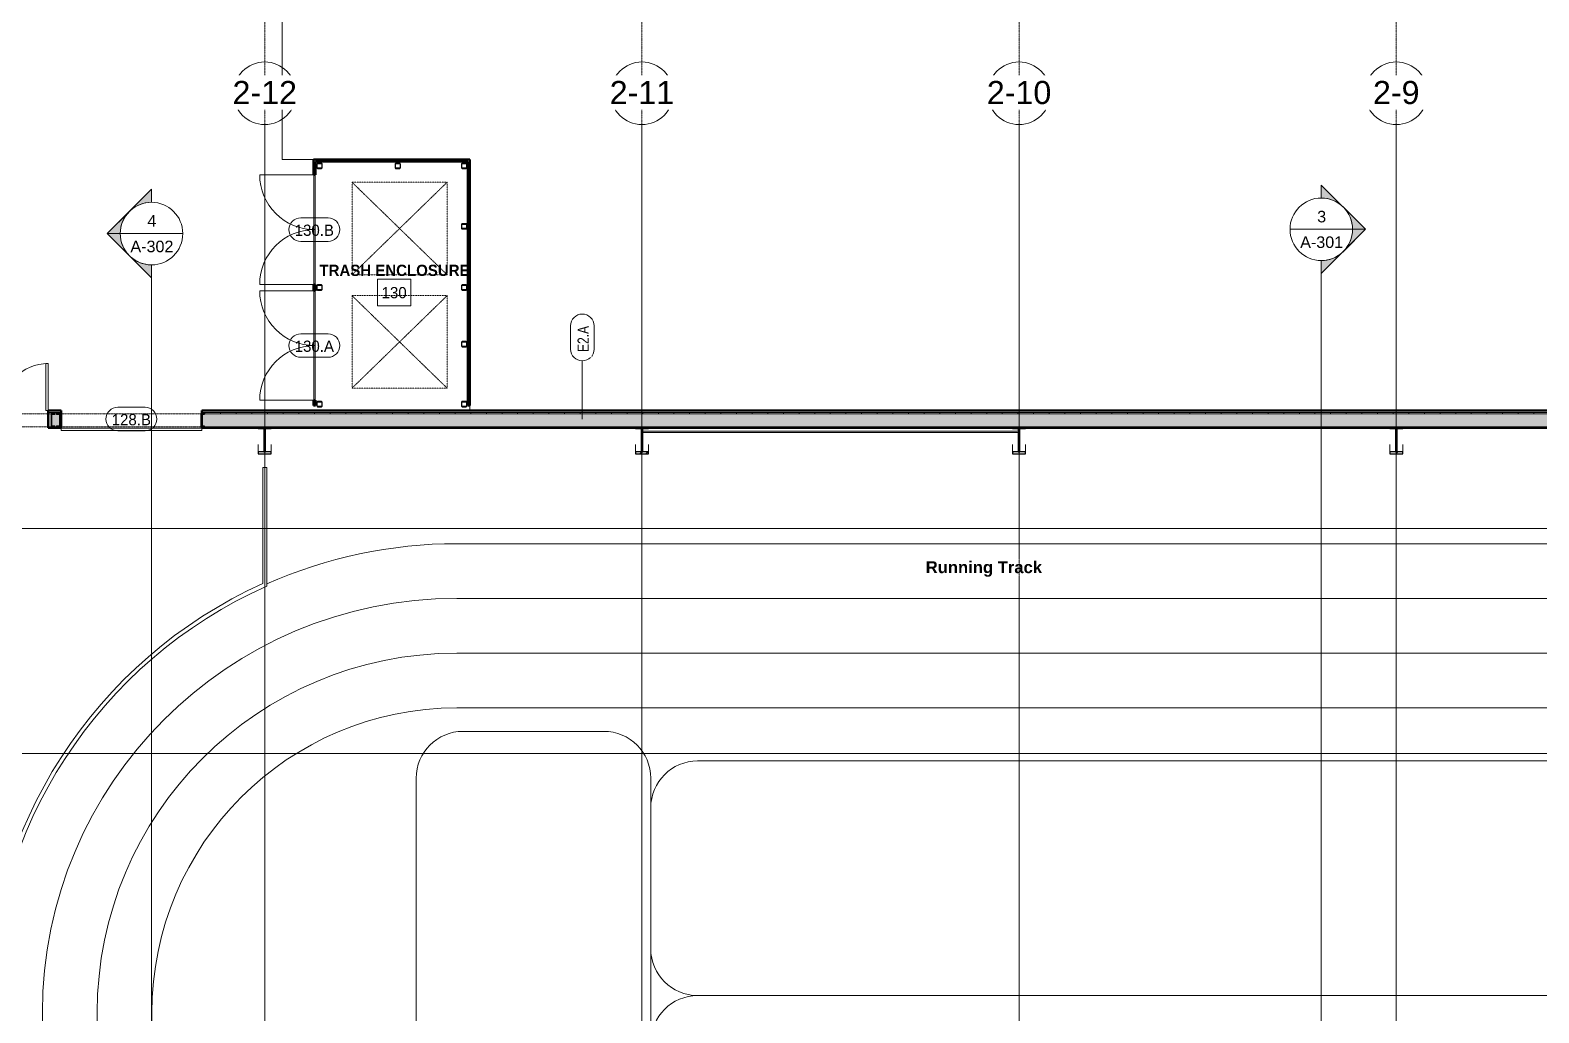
# Model space of a CAD drawing. Header units: inches. Extents: x 15537 to 31673, y -30778 to -16067.
# Drawn here: x 22906 to 24064, y -21584 to -20830 of the extents above; entities that cross this region are included whole.
import ezdxf

# ---------------------------------------------------------------- set-up
doc = ezdxf.new("R2010")
doc.units = ezdxf.units.IN
doc.header["$MEASUREMENT"] = 0
doc.linetypes.add('Grid Line 1_2_', pattern=[0.875, 0.5, -0.125, 0.125, -0.125])
doc.linetypes.add('Hidden 1_8_', pattern=[0.1875, 0.125, -0.0625])
for name, color, linetype, lineweight in [('A-AREA-IDEN', 2, 'Continuous', 9), ('A-DETL-HDLN', 90, 'Hidden 1_8_', 9), ('A-DOOR', 31, 'Continuous', 13), ('A-DOOR-IDEN', 31, 'Continuous', 9), ('A-FLOR', 192, 'Continuous', 13), ('A-FLOR-HRAL', 11, 'Continuous', 9), ('A-FLOR-OTLN', 90, 'Continuous', 9), ('A-WALL', 113, 'Continuous', 13), ('A-WALL-IDEN', 211, 'Continuous', 9), ('A-WALL-PATT', 111, 'Continuous', 50), ('EOP-PR', 4, 'Continuous', 9), ('G-ANNO-SYMB', 111, 'Continuous', 9), ('G-ANNO-TEXT', 231, 'Continuous', 9), ('S-BEAM', 12, 'Continuous', 9), ('S-COLS', 52, 'Continuous', 9), ('S-GRID', 1, 'Continuous', 9), ('S-GRID-IDEN', 1, 'Continuous', 9)]:
    doc.layers.add(name, color=color, linetype=linetype, lineweight=lineweight)
doc.styles.add('Arial', font='arial.ttf', dxfattribs={"height": 17.703593})
doc.styles.add('Arial_1', font='arial.ttf', dxfattribs={"height": 8.851796})
doc.styles.add('Arial_B', font='arialbd.ttf', dxfattribs={"height": 9.132806})
doc.styles.add('Century Gothic', font='GOTHIC.TTF', dxfattribs={"height": 8.622671})
doc.styles.add('Century Gothic_1', font='GOTHIC.TTF', dxfattribs={"width": 0.8, "height": 8.622671})
doc.styles.add('Century Gothic_B', font='GOTHICB.TTF', dxfattribs={"height": 8.616719})
pattern_1 = [(225, (23954.39, -22360.053), (9.503515, -9.503515), []), (225, (23954.39, -22374.453), (9.503515, -9.503515), [])]
pattern_2 = [(225, (23664.89, -22360.053), (9.503515, -9.503515), []), (225, (23664.89, -22374.453), (9.503515, -9.503515), [])]
pattern_3 = [(225, (23375.39, -22360.053), (9.503515, -9.503515), []), (225, (23375.39, -22374.453), (9.503515, -9.503515), [])]
pattern_4 = [(225, (23085.89, -22360.053), (9.503515, -9.503515), []), (225, (23085.89, -22374.453), (9.503515, -9.503515), [])]
pattern_5 = [(45, (0, 0), (-9.503515, 9.503515), []), (45, (0, 14.4), (-9.503515, 9.503515), [])]

# ---------------------------------------------------------------- blocks, each defined once
blk = doc.blocks.new('Double-Flush - 72_ x 96_-983185-First Floor Plan - Enlarged')
at = {"layer": 'A-DOOR', "lineweight": 20}
for p, q in [((-36, -6.6), (-36, -42.6)), ((-36, -6.6), (-34, -6.6)), ((-34, -6.6), (-34, -42.6)), ((34, -6.6), (34, -42.6)), ((36, -6.6), (34, -6.6)), ((36, -6.6), (36, -42.6)), ((-36, -42.6), (-34, -42.6))]:
    blk.add_line(p, q, dxfattribs=at)
at = {"layer": 'A-DOOR', "lineweight": 9}
for centre, start, end in [((-36, -6.6), 270, 360), ((36, -6.6), 180, 270)]:
    blk.add_arc(centre, 36, start, end, dxfattribs=at)
blk = doc.blocks.new('overhead door - one-983186-First Floor Plan - Enlarged')
at = {"layer": 'A-DOOR'}
for p, q in [((54, -7), (-54, -7)), ((-54, -7), (-54, -8.75)), ((-54, -8.75), (54, -8.75)), ((54, -8.75), (54, -7))]:
    blk.add_line(p, q, dxfattribs=at)
blk = doc.blocks.new('Top Rail Type - Top Rail_Internal_-939601-First Floor Plan - Enlarged')
at = {"layer": 'A-FLOR-HRAL'}
for p, q in [((23084.4, -21165.6), (23087.4, -21165.6)), ((23084.4, -21254.6), (23084.4, -21165.6)), ((23087.4, -21256.6), (23087.4, -21165.6))]:
    blk.add_line(p, q, dxfattribs=at)
for radius, start in [(361.5, 114.3202), (358.5, 114.0064)]:
    blk.add_arc((23233.3, -21584.1), radius, start, 180, dxfattribs=at)
blk = doc.blocks.new('dumpster door - one-1001559-First Floor Plan - Enlarged')
at = {"layer": 'A-DOOR'}
for p, q in [((-42, 0.5), (42, 0.5)), ((42, -0.5), (-42, -0.5))]:
    blk.add_line(p, q, dxfattribs=at)
at = {"layer": 'A-DOOR', "lineweight": 9}
for p, q in [((-42, 0), (-42, -42)), ((42, 0), (42, -42))]:
    blk.add_line(p, q, dxfattribs=at)
for centre, start, end in [((-42, 0), 270, 0), ((42, 0), 180, 270)]:
    blk.add_arc(centre, 42, start, end, dxfattribs=at)
blk = doc.blocks.new('HSS-Hollow Structural Section-Column - HSS4X4X1_4-1001889-First Floor Plan - Enlarged')
at = {"layer": 'S-COLS'}
h = blk.add_hatch(dxfattribs=at)
h.set_pattern_fill('FP_19', color=256, style=0, pattern_type=2)
h.set_pattern_definition([(225, (23127.985, -21116.928), (9.503515, -9.503515), []), (225, (23127.985, -21131.328), (9.503515, -9.503515), [])])
h.paths.add_polyline_path([(1.5, 2), (-1.5, 2), (-1.9, 1.9), (-2, 1.5), (-2, -1.5), (-1.9, -1.9), (-1.5, -2), (1.5, -2), (1.9, -1.9), (2, -1.5), (2, 1.5), (1.9, 1.9)], flags=0)
h.paths.add_polyline_path([(1.5, 1.8), (1.7, 1.7), (1.8, 1.5), (1.7, -1.7), (1.5, -1.8), (-1.7, -1.7), (-1.8, -1.5), (-1.7, 1.7), (-1.5, 1.8)], flags=0)
at = {"layer": 'S-COLS', "lineweight": 30}
for p, q in [((-2, 1.5), (-2, -1.5)), ((-1.8, -1.5), (-1.8, 1.5)), ((1.5, 2), (-1.5, 2)), ((-1.5, 1.8), (1.5, 1.8)), ((1.8, 1.5), (1.8, -1.5)), ((2, -1.5), (2, 1.5)), ((1.5, -1.8), (-1.5, -1.8)), ((-1.5, -2), (1.5, -2))]:
    blk.add_line(p, q, dxfattribs=at)
for centre, radius, start, end in [((-1.5, 1.5), 0.466, 90, 180), ((-1.5, 1.5), 0.233, 90, 180), ((1.5, 1.5), 0.466, 360, 90), ((1.5, 1.5), 0.233, 0, 90), ((-1.5, -1.5), 0.466, 180, 270), ((-1.5, -1.5), 0.233, 180, 270), ((1.5, -1.5), 0.233, 270, 360), ((1.5, -1.5), 0.466, 270, 360)]:
    blk.add_arc(centre, radius, start, end, dxfattribs=at)
blk = doc.blocks.new('HSS-Hollow Structural Section-Column - HSS4X4X1_4-V15-First Floor Plan - Enlarged')
at = {"layer": 'S-COLS', "lineweight": 30}
for p, q in [((-2, 1.534), (-2, -1.534)), ((-1.767, -1.534), (-1.767, 1.534)), ((1.534, 2), (-1.534, 2)), ((-1.534, 1.767), (1.534, 1.767)), ((1.767, 1.534), (1.767, -1.534)), ((2, -1.534), (2, 1.534)), ((1.534, -1.767), (-1.534, -1.767)), ((-1.534, -2), (1.534, -2))]:
    blk.add_line(p, q, dxfattribs=at)
for centre, radius, start, end in [((-1.534, 1.534), 0.466, 90, 180), ((-1.534, 1.534), 0.233, 90, 180), ((1.534, 1.534), 0.466, 360, 90), ((1.534, 1.534), 0.233, 0, 90), ((-1.534, -1.534), 0.466, 180, 270), ((-1.534, -1.534), 0.233, 180, 270), ((1.534, -1.534), 0.233, 270, 360), ((1.534, -1.534), 0.466, 270, 360)]:
    blk.add_arc(centre, radius, start, end, dxfattribs=at)
blk = doc.blocks.new('HSS-Hollow Structural Section-Column - HSS4X4X1_4-V16-First Floor Plan - Enlarged')
at = {"layer": 'S-COLS'}
h = blk.add_hatch(dxfattribs=at)
h.set_pattern_fill('FP_20', color=256, style=0, pattern_type=2)
h.set_pattern_definition([(225, (23127.985, -21027.553), (9.503515, -9.503515), []), (225, (23127.985, -21041.953), (9.503515, -9.503515), [])])
h.paths.add_polyline_path([(-1.5, 2), (-1.9, 1.9), (-2, 1.5), (-2, -1.5), (-1.9, -1.9), (-1.5, -2), (1.5, -2), (1.9, -1.9), (2, -1.5), (2, 1.5), (1.9, 1.9), (1.5, 2)], flags=0)
h.paths.add_polyline_path([(-1.5, 1.8), (1.7, 1.7), (1.8, 1.5), (1.7, -1.7), (1.5, -1.8), (-1.7, -1.7), (-1.8, -1.5), (-1.7, 1.7)], flags=0)
at = {"layer": 'S-COLS', "lineweight": 30}
for p, q in [((-2, 1.5), (-2, -1.5)), ((-1.8, -1.5), (-1.8, 1.5)), ((1.5, 2), (-1.5, 2)), ((-1.5, 1.8), (1.5, 1.8)), ((1.8, 1.5), (1.8, -1.5)), ((2, -1.5), (2, 1.5)), ((1.5, -1.8), (-1.5, -1.8)), ((-1.5, -2), (1.5, -2))]:
    blk.add_line(p, q, dxfattribs=at)
for centre, radius, start, end in [((-1.5, 1.5), 0.466, 90, 180), ((-1.5, 1.5), 0.233, 90, 180), ((1.5, 1.5), 0.466, 360, 90), ((1.5, 1.5), 0.233, 0, 90), ((-1.5, -1.5), 0.466, 180, 270), ((-1.5, -1.5), 0.233, 180, 270), ((1.5, -1.5), 0.233, 270, 360), ((1.5, -1.5), 0.466, 270, 360)]:
    blk.add_arc(centre, radius, start, end, dxfattribs=at)
blk = doc.blocks.new('HSS-Hollow Structural Section-Column - HSS4X4X1_4-V17-First Floor Plan - Enlarged')
at = {"layer": 'S-COLS'}
h = blk.add_hatch(dxfattribs=at)
h.set_pattern_fill('FP_21', color=256, style=0, pattern_type=2)
h.set_pattern_definition([(225, (23238.985, -21027.553), (9.503515, -9.503515), []), (225, (23238.985, -21041.953), (9.503515, -9.503515), [])])
h.paths.add_polyline_path([(-1.5, 2), (-1.9, 1.9), (-2, 1.5), (-2, -1.5), (-1.9, -1.9), (-1.5, -2), (1.5, -2), (1.9, -1.9), (2, -1.5), (2, 1.5), (1.9, 1.9), (1.5, 2)], flags=0)
h.paths.add_polyline_path([(1.5, 1.8), (1.7, 1.7), (1.8, 1.5), (1.7, -1.7), (1.5, -1.8), (-1.7, -1.7), (-1.8, -1.5), (-1.7, 1.7), (-1.5, 1.8)], flags=0)
at = {"layer": 'S-COLS', "lineweight": 30}
for p, q in [((-2, 1.5), (-2, -1.5)), ((-1.8, -1.5), (-1.8, 1.5)), ((1.5, 2), (-1.5, 2)), ((-1.5, 1.8), (1.5, 1.8)), ((1.8, 1.5), (1.8, -1.5)), ((2, -1.5), (2, 1.5)), ((1.5, -1.8), (-1.5, -1.8)), ((-1.5, -2), (1.5, -2))]:
    blk.add_line(p, q, dxfattribs=at)
for centre, radius, start, end in [((-1.5, 1.5), 0.466, 90, 180), ((-1.5, 1.5), 0.233, 90, 180), ((1.5, 1.5), 0.466, 360, 90), ((1.5, 1.5), 0.233, 0, 90), ((-1.5, -1.5), 0.466, 180, 270), ((-1.5, -1.5), 0.233, 180, 270), ((1.5, -1.5), 0.233, 270, 360), ((1.5, -1.5), 0.466, 270, 360)]:
    blk.add_arc(centre, radius, start, end, dxfattribs=at)
blk = doc.blocks.new('HSS-Hollow Structural Section-Column - HSS4X4X1_4-V18-First Floor Plan - Enlarged')
at = {"layer": 'S-COLS'}
h = blk.add_hatch(dxfattribs=at)
h.set_pattern_fill('FP_22', color=256, style=0, pattern_type=2)
h.set_pattern_definition([(225, (23127.985, -20934.178), (9.503515, -9.503515), []), (225, (23127.985, -20948.578), (9.503515, -9.503515), [])])
h.paths.add_polyline_path([(1.5, 2), (-1.5, 2), (-1.9, 1.9), (-2, 1.5), (-2, -1.5), (-1.9, -1.9), (-1.5, -2), (1.5, -2), (1.9, -1.9), (2, -1.5), (2, 1.5), (1.9, 1.9)], flags=0)
h.paths.add_polyline_path([(-1.5, 1.8), (1.7, 1.7), (1.8, 1.5), (1.7, -1.7), (1.5, -1.8), (-1.7, -1.7), (-1.8, -1.5), (-1.7, 1.7)], flags=0)
at = {"layer": 'S-COLS', "lineweight": 30}
for p, q in [((-2, 1.5), (-2, -1.5)), ((-1.8, -1.5), (-1.8, 1.5)), ((1.5, 2), (-1.5, 2)), ((-1.5, 1.8), (1.5, 1.8)), ((1.8, 1.5), (1.8, -1.5)), ((2, -1.5), (2, 1.5)), ((1.5, -1.8), (-1.5, -1.8)), ((-1.5, -2), (1.5, -2))]:
    blk.add_line(p, q, dxfattribs=at)
for centre, radius, start, end in [((-1.5, 1.5), 0.466, 90, 180), ((-1.5, 1.5), 0.233, 90, 180), ((1.5, 1.5), 0.466, 360, 90), ((1.5, 1.5), 0.233, 0, 90), ((-1.5, -1.5), 0.466, 180, 270), ((-1.5, -1.5), 0.233, 180, 270), ((1.5, -1.5), 0.233, 270, 360), ((1.5, -1.5), 0.466, 270, 360)]:
    blk.add_arc(centre, radius, start, end, dxfattribs=at)
blk = doc.blocks.new('HSS-Hollow Structural Section-Column - HSS4X4X1_4-V19-First Floor Plan - Enlarged')
at = {"layer": 'S-COLS'}
h = blk.add_hatch(dxfattribs=at)
h.set_pattern_fill('FP_23', color=256, style=0, pattern_type=2)
h.set_pattern_definition([(225, (23238.985, -20934.178), (9.503515, -9.503515), []), (225, (23238.985, -20948.578), (9.503515, -9.503515), [])])
h.paths.add_polyline_path([(1.5, 2), (-1.5, 2), (-1.9, 1.9), (-2, 1.5), (-2, -1.5), (-1.9, -1.9), (-1.5, -2), (1.5, -2), (1.9, -1.9), (2, -1.5), (2, 1.5), (1.9, 1.9)], flags=0)
h.paths.add_polyline_path([(-1.5, 1.8), (1.7, 1.7), (1.8, 1.5), (1.7, -1.7), (1.5, -1.8), (-1.7, -1.7), (-1.8, -1.5), (-1.7, 1.7)], flags=0)
at = {"layer": 'S-COLS', "lineweight": 30}
for p, q in [((-2, 1.5), (-2, -1.5)), ((-1.8, -1.5), (-1.8, 1.5)), ((1.5, 2), (-1.5, 2)), ((-1.5, 1.8), (1.5, 1.8)), ((1.8, 1.5), (1.8, -1.5)), ((2, -1.5), (2, 1.5)), ((1.5, -1.8), (-1.5, -1.8)), ((-1.5, -2), (1.5, -2))]:
    blk.add_line(p, q, dxfattribs=at)
for centre, radius, start, end in [((-1.5, 1.5), 0.466, 90, 180), ((-1.5, 1.5), 0.233, 90, 180), ((1.5, 1.5), 0.466, 360, 90), ((1.5, 1.5), 0.233, 0, 90), ((-1.5, -1.5), 0.466, 180, 270), ((-1.5, -1.5), 0.233, 180, 270), ((1.5, -1.5), 0.233, 270, 360), ((1.5, -1.5), 0.466, 270, 360)]:
    blk.add_arc(centre, radius, start, end, dxfattribs=at)
blk = doc.blocks.new('HSS-Hollow Structural Section-Column - HSS4X4X1_4-V20-First Floor Plan - Enlarged')
at = {"layer": 'S-COLS'}
h = blk.add_hatch(dxfattribs=at)
h.set_pattern_fill('FP_24', color=256, style=0, pattern_type=2)
h.set_pattern_definition([(225, (23238.985, -21070.928), (9.503515, -9.503515), []), (225, (23238.985, -21085.328), (9.503515, -9.503515), [])])
h.paths.add_polyline_path([(-1.5, 2), (-1.9, 1.9), (-2, 1.5), (-2, -1.5), (-1.9, -1.9), (-1.5, -2), (1.5, -2), (1.9, -1.9), (2, -1.5), (2, 1.5), (1.9, 1.9), (1.5, 2)], flags=0)
h.paths.add_polyline_path([(-1.5, 1.8), (1.7, 1.7), (1.8, 1.5), (1.7, -1.7), (1.5, -1.8), (-1.7, -1.7), (-1.8, -1.5), (-1.7, 1.7)], flags=0)
at = {"layer": 'S-COLS', "lineweight": 30}
for p, q in [((-2, 1.5), (-2, -1.5)), ((-1.8, -1.5), (-1.8, 1.5)), ((1.5, 2), (-1.5, 2)), ((-1.5, 1.8), (1.5, 1.8)), ((1.8, 1.5), (1.8, -1.5)), ((2, -1.5), (2, 1.5)), ((1.5, -1.8), (-1.5, -1.8)), ((-1.5, -2), (1.5, -2))]:
    blk.add_line(p, q, dxfattribs=at)
for centre, radius, start, end in [((-1.5, 1.5), 0.466, 90, 180), ((-1.5, 1.5), 0.233, 90, 180), ((1.5, 1.5), 0.466, 360, 90), ((1.5, 1.5), 0.233, 0, 90), ((-1.5, -1.5), 0.466, 180, 270), ((-1.5, -1.5), 0.233, 180, 270), ((1.5, -1.5), 0.233, 270, 360), ((1.5, -1.5), 0.466, 270, 360)]:
    blk.add_arc(centre, radius, start, end, dxfattribs=at)
blk = doc.blocks.new('HSS-Hollow Structural Section-Column - HSS4X4X1_4-V21-First Floor Plan - Enlarged')
at = {"layer": 'S-COLS', "lineweight": 30}
for p, q in [((-2, 1.534), (-2, -1.534)), ((-1.767, -1.534), (-1.767, 1.534)), ((1.534, 2), (-1.534, 2)), ((-1.534, 1.767), (1.534, 1.767)), ((1.767, 1.534), (1.767, -1.534)), ((2, -1.534), (2, 1.534)), ((1.534, -1.767), (-1.534, -1.767)), ((-1.534, -2), (1.534, -2))]:
    blk.add_line(p, q, dxfattribs=at)
for centre, radius, start, end in [((-1.534, 1.534), 0.466, 90, 180), ((-1.534, 1.534), 0.233, 90, 180), ((1.534, 1.534), 0.466, 360, 90), ((1.534, 1.534), 0.233, 0, 90), ((-1.534, -1.534), 0.466, 180, 270), ((-1.534, -1.534), 0.233, 180, 270), ((1.534, -1.534), 0.233, 270, 360), ((1.534, -1.534), 0.466, 270, 360)]:
    blk.add_arc(centre, radius, start, end, dxfattribs=at)
blk = doc.blocks.new('HSS-Hollow Structural Section-Column - HSS4X4X1_4-V22-First Floor Plan - Enlarged')
at = {"layer": 'S-COLS'}
h = blk.add_hatch(dxfattribs=at)
h.set_pattern_fill('FP_25', color=256, style=0, pattern_type=2)
h.set_pattern_definition([(225, (23187.985, -20934.178), (9.503515, -9.503515), []), (225, (23187.985, -20948.578), (9.503515, -9.503515), [])])
h.paths.add_polyline_path([(-1.5, 2), (-1.9, 1.9), (-2, 1.5), (-2, -1.5), (-1.9, -1.9), (-1.5, -2), (1.5, -2), (1.9, -1.9), (2, -1.5), (2, 1.5), (1.9, 1.9), (1.5, 2)], flags=0)
h.paths.add_polyline_path([(-1.5, 1.8), (1.7, 1.7), (1.8, 1.5), (1.7, -1.7), (1.5, -1.8), (-1.7, -1.7), (-1.8, -1.5), (-1.7, 1.7)], flags=0)
at = {"layer": 'S-COLS', "lineweight": 30}
for p, q in [((-2, 1.5), (-2, -1.5)), ((-1.8, -1.5), (-1.8, 1.5)), ((1.5, 2), (-1.5, 2)), ((-1.5, 1.8), (1.5, 1.8)), ((1.8, 1.5), (1.8, -1.5)), ((2, -1.5), (2, 1.5)), ((1.5, -1.8), (-1.5, -1.8)), ((-1.5, -2), (1.5, -2))]:
    blk.add_line(p, q, dxfattribs=at)
for centre, radius, start, end in [((-1.5, 1.5), 0.466, 90, 180), ((-1.5, 1.5), 0.233, 90, 180), ((1.5, 1.5), 0.466, 360, 90), ((1.5, 1.5), 0.233, 0, 90), ((-1.5, -1.5), 0.466, 180, 270), ((-1.5, -1.5), 0.233, 180, 270), ((1.5, -1.5), 0.233, 270, 360), ((1.5, -1.5), 0.466, 270, 360)]:
    blk.add_arc(centre, radius, start, end, dxfattribs=at)
blk = doc.blocks.new('columns and girder2 - one-V28-First Floor Plan - Enlarged')
at = {"layer": 'S-BEAM'}
h = blk.add_hatch(dxfattribs=at)
h.set_pattern_fill('FP_32', color=256, style=0, pattern_type=2)
h.set_pattern_definition(pattern_1)
h.paths.add_polyline_path([(-5, -0.5), (-5, -2), (5, -2), (5, -0.5)], flags=0)
h.paths.add_polyline_path([(5, -17), (-5, -17), (-5, -18.5), (5, -18.5)], flags=0)
h.paths.add_polyline_path([(5, -1204.9), (-5, -1204.9), (-5, -1206.4), (5, -1206.4)], flags=0)
h.paths.add_polyline_path([(5, -1224.3), (-5, -1224.3), (-5, -1225), (5, -1225)], flags=0)
h = blk.add_hatch(dxfattribs=at)
h.set_pattern_fill('FP_32', color=256, style=0, pattern_type=2)
h.set_pattern_definition(pattern_1)
h.paths.add_polyline_path([(0.6, -2), (-0.6, -2), (-0.6, -17), (0.6, -17)], flags=0)
h.paths.add_polyline_path([(0.6, -1206.4), (-0.6, -1206.4), (-0.6, -1224.3), (0.6, -1224.3)], flags=0)
at = {"layer": 'S-BEAM', "lineweight": 30}
for p, q in [((5, -0.5), (-5, -0.5)), ((-5, -0.5), (-5, -2)), ((-5, -2), (5, -2)), ((0.6, -2), (-0.6, -2)), ((-0.6, -2), (-0.6, -17)), ((0.6, -17), (0.6, -2)), ((5, -2), (5, -0.5)), ((5, -17), (-5, -17)), ((-5, -17), (-5, -18.5)), ((-5, -18.5), (5, -18.5)), ((-0.6, -17), (0.6, -17)), ((5, -18.5), (5, -17)), ((5, -1204.9), (-5, -1204.9)), ((-5, -1204.9), (-5, -1206.4)), ((-5, -1206.4), (5, -1206.4)), ((0.6, -1206.4), (-0.6, -1206.4)), ((-0.6, -1206.4), (-0.6, -1224.3)), ((0.6, -1224.3), (0.6, -1206.4)), ((5, -1206.4), (5, -1204.9)), ((5, -1224.3), (-5, -1224.3)), ((-5, -1224.3), (-5, -1225)), ((-0.6, -1224.3), (0.6, -1224.3)), ((5, -1225), (5, -1224.3))]:
    blk.add_line(p, q, dxfattribs=at)
at = {"layer": 'S-BEAM'}
for p, q in [((-5, -17), (-5, -10.4)), ((5, -10.4), (5, -17)), ((-5, -1212.1), (-5, -1206.4)), ((5, -1206.4), (5, -1212.1))]:
    blk.add_line(p, q, dxfattribs=at)
blk = doc.blocks.new('columns and girder2 - one-V29-First Floor Plan - Enlarged')
at = {"layer": 'S-BEAM'}
h = blk.add_hatch(dxfattribs=at)
h.set_pattern_fill('FP_33', color=256, style=0, pattern_type=2)
h.set_pattern_definition(pattern_2)
h.paths.add_polyline_path([(5, -0.5), (-5, -0.5), (-5, -2), (5, -2)], flags=0)
h.paths.add_polyline_path([(5, -17), (-5, -17), (-5, -18.5), (5, -18.5)], flags=0)
h.paths.add_polyline_path([(5, -1204.9), (-5, -1204.9), (-5, -1206.4), (5, -1206.4)], flags=0)
h.paths.add_polyline_path([(5, -1224.3), (-5, -1224.3), (-5, -1225), (5, -1225)], flags=0)
h = blk.add_hatch(dxfattribs=at)
h.set_pattern_fill('FP_33', color=256, style=0, pattern_type=2)
h.set_pattern_definition(pattern_2)
h.paths.add_polyline_path([(0.3, -5.5), (0.4, -5.2), (0.3, -5.4)], flags=0)
h.paths.add_polyline_path([(0, -5.7), (0.2, -5.6), (0.1, -5.7), (0, -5.7)], flags=0)
h.paths.add_polyline_path([(-0.2, -2), (-0.6, -2), (-0.6, -17), (0.6, -17), (0.6, -5.7), (-0.2, -5.7), (-0.3, -5.4), (-0.3, -5.2), (-0.2, -4.8), (0, -4.7), (0.2, -4.7), (0.6, -4.7), (0.6, -2), (0, -2)], flags=0)
h.paths.add_polyline_path([(0.6, -1206.4), (-0.6, -1206.4), (-0.6, -1224.3), (0.6, -1224.3), (0.6, -1222.3), (0, -1222.2), (-0.3, -1222), (-0.4, -1221.7), (-0.2, -1221.4), (0, -1221.3), (0.6, -1221.3)], flags=0)
at = {"layer": 'S-BEAM', "lineweight": 30}
for p, q in [((5, -0.5), (-5, -0.5)), ((-5, -0.5), (-5, -2)), ((-5, -2), (5, -2)), ((0.6, -2), (-0.6, -2)), ((-0.6, -2), (-0.6, -17)), ((0.6, -4.7), (0.6, -2)), ((0.6, -17), (0.6, -5.7)), ((5, -2), (5, -0.5)), ((5, -17), (-5, -17)), ((-5, -17), (-5, -18.5)), ((-5, -18.5), (5, -18.5)), ((-0.6, -17), (0.6, -17)), ((5, -18.5), (5, -17)), ((5, -1204.9), (-5, -1204.9)), ((-5, -1204.9), (-5, -1206.4)), ((-5, -1206.4), (5, -1206.4)), ((0.6, -1206.4), (-0.6, -1206.4)), ((-0.6, -1206.4), (-0.6, -1224.3)), ((0.6, -1221.3), (0.6, -1206.4)), ((5, -1206.4), (5, -1204.9)), ((5, -1224.3), (-5, -1224.3)), ((-5, -1224.3), (-5, -1225)), ((-0.6, -1224.3), (0.6, -1224.3)), ((0.6, -1224.3), (0.6, -1222.3)), ((5, -1225), (5, -1224.3))]:
    blk.add_line(p, q, dxfattribs=at)
at = {"layer": 'S-BEAM'}
for p, q in [((-5, -17), (-5, -10.4)), ((5, -10.4), (5, -17)), ((-5, -1212.1), (-5, -1206.4)), ((5, -1206.4), (5, -1212.1))]:
    blk.add_line(p, q, dxfattribs=at)
blk = doc.blocks.new('columns and girder2 - one-V30-First Floor Plan - Enlarged')
at = {"layer": 'S-BEAM'}
h = blk.add_hatch(dxfattribs=at)
h.set_pattern_fill('FP_34', color=256, style=0, pattern_type=2)
h.set_pattern_definition(pattern_3)
h.paths.add_polyline_path([(-5, -0.5), (-5, -2), (5, -2), (5, -0.5)], flags=0)
h.paths.add_polyline_path([(5, -17), (-5, -17), (-5, -18.5), (5, -18.5)], flags=0)
h.paths.add_polyline_path([(5, -1204.9), (-5, -1204.9), (-5, -1206.4), (5, -1206.4)], flags=0)
h.paths.add_polyline_path([(5, -1224.3), (-5, -1224.3), (-5, -1225), (5, -1225)], flags=0)
h = blk.add_hatch(dxfattribs=at)
h.set_pattern_fill('FP_34', color=256, style=0, pattern_type=2)
h.set_pattern_definition(pattern_3)
h.paths.add_polyline_path([(-0.3, -2), (-0.6, -2), (-0.6, -4.7), (0.1, -4.8), (0.3, -4.9), (0.4, -5.3), (0.3, -5.6), (-0.1, -5.7), (-0.6, -5.7), (-0.6, -17), (0.6, -17), (0.6, -2), (-0.3, -2)], flags=0)
h.paths.add_polyline_path([(-0.6, -1206.4), (-0.6, -1221.3), (-0.3, -1221.3), (0, -1221.5), (0.1, -1221.8), (-0.1, -1222.1), (-0.3, -1222.3), (-0.6, -1222.3), (-0.6, -1224.3), (0.6, -1224.3), (0.6, -1206.4), (-0.6, -1206.4)], flags=0)
at = {"layer": 'S-BEAM', "lineweight": 30}
for p, q in [((5, -0.5), (-5, -0.5)), ((-5, -0.5), (-5, -2)), ((-5, -2), (5, -2)), ((0.6, -2), (-0.6, -2)), ((-0.6, -2), (-0.6, -4.7)), ((-0.6, -5.7), (-0.6, -17)), ((0.6, -17), (0.6, -2)), ((5, -2), (5, -0.5)), ((5, -17), (-5, -17)), ((-5, -17), (-5, -18.5)), ((-5, -18.5), (5, -18.5)), ((-0.6, -17), (0.6, -17)), ((5, -18.5), (5, -17)), ((5, -1204.9), (-5, -1204.9)), ((-5, -1204.9), (-5, -1206.4)), ((-5, -1206.4), (5, -1206.4)), ((0.6, -1206.4), (-0.6, -1206.4)), ((-0.6, -1206.4), (-0.6, -1221.3)), ((0.6, -1224.3), (0.6, -1206.4)), ((5, -1206.4), (5, -1204.9)), ((5, -1224.3), (-5, -1224.3)), ((-5, -1224.3), (-5, -1225)), ((-0.6, -1222.3), (-0.6, -1224.3)), ((-0.6, -1224.3), (0.6, -1224.3)), ((5, -1225), (5, -1224.3))]:
    blk.add_line(p, q, dxfattribs=at)
at = {"layer": 'S-BEAM'}
for p, q in [((-5, -17), (-5, -10.4)), ((5, -10.4), (5, -17)), ((-5, -1212.1), (-5, -1206.4)), ((5, -1206.4), (5, -1212.1))]:
    blk.add_line(p, q, dxfattribs=at)
blk = doc.blocks.new('columns and girder2 - one-V31-First Floor Plan - Enlarged')
at = {"layer": 'S-BEAM'}
h = blk.add_hatch(dxfattribs=at)
h.set_pattern_fill('FP_35', color=256, style=0, pattern_type=2)
h.set_pattern_definition(pattern_4)
h.paths.add_polyline_path([(-5, -0.5), (-5, -2), (5, -2), (5, -0.5)], flags=0)
h.paths.add_polyline_path([(5, -17), (-5, -17), (-5, -18.5), (5, -18.5)], flags=0)
h.paths.add_polyline_path([(5, -1204.9), (-5, -1204.9), (-5, -1206.4), (5, -1206.4)], flags=0)
h.paths.add_polyline_path([(5, -1224.3), (-5, -1224.3), (-5, -1225), (5, -1225)], flags=0)
h = blk.add_hatch(dxfattribs=at)
h.set_pattern_fill('FP_35', color=256, style=0, pattern_type=2)
h.set_pattern_definition(pattern_4)
h.paths.add_polyline_path([(0.6, -2), (-0.6, -2), (-0.6, -17), (0.6, -17)], flags=0)
h.paths.add_polyline_path([(-0.6, -1206.4), (-0.6, -1224.3), (0.6, -1224.3), (0.6, -1206.4)], flags=0)
at = {"layer": 'S-BEAM', "lineweight": 30}
for p, q in [((5, -0.5), (-5, -0.5)), ((-5, -0.5), (-5, -2)), ((-5, -2), (5, -2)), ((0.6, -2), (-0.6, -2)), ((-0.6, -2), (-0.6, -17)), ((0.6, -17), (0.6, -2)), ((5, -2), (5, -0.5)), ((5, -17), (-5, -17)), ((-5, -17), (-5, -18.5)), ((-5, -18.5), (5, -18.5)), ((-0.6, -17), (0.6, -17)), ((5, -18.5), (5, -17)), ((5, -1204.9), (-5, -1204.9)), ((-5, -1204.9), (-5, -1206.4)), ((-5, -1206.4), (5, -1206.4)), ((0.6, -1206.4), (-0.6, -1206.4)), ((-0.6, -1206.4), (-0.6, -1224.3)), ((0.6, -1224.3), (0.6, -1206.4)), ((5, -1206.4), (5, -1204.9)), ((5, -1224.3), (-5, -1224.3)), ((-5, -1224.3), (-5, -1225)), ((-0.6, -1224.3), (0.6, -1224.3)), ((5, -1225), (5, -1224.3))]:
    blk.add_line(p, q, dxfattribs=at)
at = {"layer": 'S-BEAM'}
for p, q in [((-5, -17), (-5, -10.4)), ((5, -10.4), (5, -17)), ((-5, -1212.1), (-5, -1206.4)), ((5, -1206.4), (5, -1212.2))]:
    blk.add_line(p, q, dxfattribs=at)
blk = doc.blocks.new('Round Bar - 1_-V38-First Floor Plan - Enlarged')
at = {"layer": 'S-BEAM'}
for p, q in [((23520.7, -21137.8), (23375.7, -21137.8)), ((23375.7, -21138.8), (23520.7, -21138.8))]:
    blk.add_line(p, q, dxfattribs=at)
for start_param, end_param in [(0, 3.141593), (3.141593, 6.283185)]:
    blk.add_ellipse((23375.7, -21138.3), major_axis=(0, 0.5), ratio=0.802206, start_param=start_param, end_param=end_param, dxfattribs=at)
blk = doc.blocks.new('Round Bar - 1_-V39-First Floor Plan - Enlarged')
at = {"layer": 'S-BEAM'}
for p, q in [((23664.9, -21137.8), (23519.9, -21137.8)), ((23519.9, -21138.8), (23664.9, -21138.8))]:
    blk.add_line(p, q, dxfattribs=at)
for start_param, end_param in [(0, 3.141593), (3.141593, 6.283185)]:
    blk.add_ellipse((23664.9, -21138.3), major_axis=(0, 0.5), ratio=0.802206, start_param=start_param, end_param=end_param, dxfattribs=at)
blk = doc.blocks.new('Section - Section Head - Filled-1526-First Floor Plan - Enlarged')
at = {"layer": 'G-ANNO-SYMB'}
h = blk.add_hatch(color=256, dxfattribs=at)
edge = h.paths.add_edge_path(flags=0)
edge.add_line((-0.427, 0.177), (-0.25, 0.354))
edge.add_line((-0.25, 0.354), (-0.25, 0.25))
edge.add_arc((-0.25, 0), 0.25, 90, 135)
h = blk.add_hatch(color=256, dxfattribs=at)
edge = h.paths.add_edge_path(flags=0)
edge.add_arc((-0.25, 0), 0.25, 45, 90)
edge.add_line((-0.25, 0.25), (-0.25, 0.354))
edge.add_line((-0.25, 0.354), (-0.073, 0.177))
h = blk.add_hatch(color=256, dxfattribs=at)
edge = h.paths.add_edge_path(flags=0)
edge.add_arc((-0.25, 0), 0.25, 137.9216, 180)
edge.add_line((-0.5, 0), (-0.604, 0))
edge.add_line((-0.604, 0), (-0.436, 0.168))
h = blk.add_hatch(color=256, dxfattribs=at)
edge = h.paths.add_edge_path(flags=0)
edge.add_line((-0.064, 0.168), (0.104, 0))
edge.add_line((0.104, 0), (0, 0))
edge.add_arc((-0.25, 0), 0.25, 0, 42.0784)
for p, q in [((-0.25, 0.354), (-0.604, 0)), ((-0.25, 0.354), (-0.427, 0.177)), ((-0.25, 0.354), (0.104, 0)), ((-0.25, 0.25), (-0.25, 0.354)), ((-0.073, 0.177), (-0.25, 0.354)), ((-0.25, 0.354), (-0.25, 0.25)), ((-0.436, 0.168), (-0.604, 0)), ((0.104, 0), (-0.064, 0.168)), ((-0.604, 0), (-0.5, 0)), ((0, 0), (0.104, 0)), ((-0.5, 0), (-0.604, 0)), ((0, 0), (0.104, 0))]:
    blk.add_line(p, q, dxfattribs=at)
for start, end in [(360, 180), (90, 135), (45, 90), (137.9216, 180), (0, 42.0784), (180, 360)]:
    blk.add_arc((-0.25, 0), 0.25, start, end, dxfattribs=at)
blk = doc.blocks.new('Grid - Grid Head - Circle-14747-First Floor Plan - Enlarged')
at = {"layer": 'S-GRID-IDEN'}
blk.add_circle((0, 0), 0.25, dxfattribs=at)
blk = doc.blocks.new('Door Tag - Door Tag-4658-First Floor Plan - Enlarged')
at = {"layer": 'A-DOOR-IDEN', "color": 153}
for p, q in [((-0.109375, 0.09375), (0.109375, 0.09375)), ((-0.109375, -0.09375), (0.109375, -0.09375))]:
    blk.add_line(p, q, dxfattribs=at)
for centre, start, end in [((-0.109375, 0), 90, 270), ((0.109375, 0), 270, 90)]:
    blk.add_arc(centre, 0.09375, start, end, dxfattribs=at)
blk = doc.blocks.new('Wall Tag - 1_4_-1369832-First Floor Plan - Enlarged')
at = {"layer": 'A-WALL-IDEN', "color": 153}
for p, q in [((-0.082, 0.097), (0.105, 0.097)), ((0.105, 0.097), (-0.082, 0.097)), ((-0.082, -0.091), (0.105, -0.091)), ((-0.082, -0.091), (0.105, -0.091))]:
    blk.add_line(p, q, dxfattribs=at)
for centre, start, end in [((-0.082, 0.003), 90, 270), ((-0.082, 0.003), 90, 270), ((0.105, 0.003), 270, 90), ((0.105, 0.003), 270, 90)]:
    blk.add_arc(centre, 0.0937, start, end, dxfattribs=at)

msp = doc.modelspace()

# ---------------------------------------------------------------- hatches: boundary and pattern name
at = {"layer": 'A-WALL-PATT', "lineweight": 9}
h = msp.add_hatch(dxfattribs=at)
h.set_pattern_fill('FP_16', color=256, style=0, pattern_type=2)
h.set_pattern_definition([(0, (0, 0), (0, 12), []), (90, (0, 0), (-12, 7e-16), [])])
h.paths.add_polyline_path([(23902.04635, -21124.30281), (25932.76523, -21124.30281), (25932.76523, -21123.30281), (23037.51523, -21123.30281), (23037.51523, -21124.30281), (23560.32561, -21124.30281)], flags=0)
h.paths.add_polyline_path([(25981.01523, -21124.30281), (25981.01523, -21123.30281), (25968.76523, -21123.30281), (25968.76523, -21124.30281)], flags=0)
h.paths.add_polyline_path([(22781.38923, -21124.30281), (22847.76523, -21124.30281), (22847.76523, -21123.30281), (22780.63923, -21123.30281), (22780.63923, -21124.30281)], flags=0)
h.paths.add_polyline_path([(22929.51523, -21124.30281), (22929.51523, -21123.30281), (22919.76523, -21123.30281), (22919.76523, -21124.30281)], flags=0)
h = msp.add_hatch(dxfattribs=at)
h.set_pattern_fill('FP_14', color=256, style=0, pattern_type=2)
h.set_pattern_definition([(161.57, (0.48, 0.48), (-3.839953776, -1.544e-05), [0, -27.322, 3.034, 0]), (18.43, (-0.48, 0.48), (-3.839953776, 1.544e-05), [0, -27.322, 3.034, 0]), (108.43, (0.48, 0.48), (1.919622, -9.60052459), [9.106, -21.25]), (71.57, (-0.48, 0.48), (1.919622, 9.60052459), [9.106, -21.25])])
h.paths.add_polyline_path([(25968.76523, -21134.30281), (25981.01523, -21134.30281), (25981.01523, -21124.30281), (25968.76523, -21124.30281)], flags=0)
h.paths.add_polyline_path([(22791.38923, -21134.30281), (22847.76523, -21134.30281), (22847.76523, -21124.30281), (22781.38923, -21124.30281), (22781.38923, -21134.30281)], flags=0)
h.paths.add_polyline_path([(25268.9293, -21134.30281), (25932.76523, -21134.30281), (25932.76523, -21124.30281), (23037.51523, -21124.30281), (23037.51523, -21134.30281), (24927.20856, -21134.30281)], flags=0)
h.paths.add_polyline_path([(22929.51523, -21134.30281), (22929.51523, -21124.30281), (22919.76523, -21124.30281), (22919.76523, -21134.30281)], flags=0)
at = {"layer": 'S-COLS'}
h = msp.add_hatch(dxfattribs=at)
h.set_pattern_fill('FP_11', color=256, style=0, pattern_type=2)
h.set_pattern_definition(pattern_5)
h.paths.add_polyline_path([(22924.90523, -21134.30281), (22924.77752, -21133.99451), (22924.46923, -21133.86681), (22922.54123, -21133.56145), (22922.54123, -21125.04418), (22924.46923, -21124.73881), (22924.77752, -21124.61111), (22924.90523, -21124.30281), (22922.01523, -21124.30281), (22922.01523, -21134.30281)], flags=0)
h = msp.add_hatch(dxfattribs=at)
h.set_pattern_fill('FP_11', color=256, style=0, pattern_type=2)
h.set_pattern_definition(pattern_5)
h.paths.add_polyline_path([(22928.76523, -21134.30281), (22928.76523, -21124.30281), (22925.87523, -21124.30281), (22926.00293, -21124.61111), (22926.31123, -21124.73881), (22928.23923, -21125.04418), (22928.23923, -21133.56145), (22926.31123, -21133.86681), (22926.00293, -21133.99451), (22925.87523, -21134.30281)], flags=0)
h = msp.add_hatch(dxfattribs=at)
h.set_pattern_fill('FP_11', color=256, style=0, pattern_type=2)
h.set_pattern_definition(pattern_5)
h.paths.add_polyline_path([(23036.76523, -21134.30281), (23039.65523, -21134.30281), (23039.52752, -21133.99451), (23039.21923, -21133.86681), (23037.29123, -21133.56145), (23037.29123, -21125.04418), (23039.21923, -21124.73881), (23039.52752, -21124.61111), (23039.65523, -21124.30281), (23036.76523, -21124.30281)], flags=0)

# ---------------------------------------------------------------- linework, layer by layer
at = {"layer": 'A-AREA-IDEN', "flags": 128}
msp.add_lwpolyline([(23172.32698, -21021.01984), (23172.32698, -21041.59127), (23198.03698, -21041.59127), (23198.03698, -21021.01984)], close=True, dxfattribs=at)
at = {"layer": 'A-DETL-HDLN'}
for p, q in [((23152.86637, -20946.70916), (23225.86637, -20946.70916)), ((23152.86637, -21017.70916), (23152.86637, -20946.70916)), ((23152.86637, -20946.70916), (23225.86637, -21017.70916)), ((23225.86637, -20946.70916), (23152.86637, -21017.70916)), ((23225.86637, -20946.70916), (23225.86637, -21017.70916)), ((23225.86637, -21017.70916), (23152.86637, -21017.70916)), ((23152.86637, -21033.70916), (23225.86637, -21033.70916)), ((23152.86637, -21104.70916), (23152.86637, -21033.70916)), ((23152.86637, -21033.70916), (23225.86637, -21104.70916)), ((23225.86637, -21033.70916), (23152.86637, -21104.70916)), ((23225.86637, -21033.70916), (23225.86637, -21104.70916)), ((23225.86637, -21104.70916), (23152.86637, -21104.70916))]:
    msp.add_line(p, q, dxfattribs=at)
at = {"layer": 'A-FLOR'}
msp.add_line((23085.89023, -21155.16169), (23085.89023, -21165.59659), dxfattribs=at)
at = {"layer": 'A-FLOR-OTLN'}
for p, q in [((23233.25546, -21224.0601), (24243.39023, -21224.0601)), ((23233.25546, -21266.0601), (24243.39023, -21266.0601)), ((23233.25546, -21308.0601), (24243.39023, -21308.0601)), ((23233.25546, -21350.0601), (24243.39023, -21350.0601)), ((23238.07357, -21368.0601), (23346.15892, -21368.0601)), ((23418.15892, -21390.77656), (24111.93323, -21390.77656)), ((23202.07357, -22097.83441), (23202.07357, -21404.0601)), ((23382.15892, -21404.0601), (23382.15892, -22097.83441)), ((24111.93323, -21570.86191), (23418.15892, -21570.86191)), ((22915.25546, -21906.0601), (22915.25546, -21584.0601)), ((22957.25546, -21906.0601), (22957.25546, -21584.0601)), ((22999.25546, -21906.0601), (22999.25546, -21584.0601))]:
    msp.add_line(p, q, dxfattribs=at)
for centre, radius, start, end in [((23233.25546, -21584.0601), 360, 90, 113.90839565), ((23233.25546, -21584.0601), 318, 90, 180), ((23233.25546, -21584.0601), 276, 90, 180), ((23233.25546, -21584.0601), 234, 90, 180), ((23238.07357, -21404.0601), 36, 90, 180), ((23346.15892, -21404.0601), 36, 0, 90), ((23418.15892, -21426.77656), 36, 90, 180), ((23418.15892, -21534.86191), 36, 180, 270), ((23418.15892, -21606.86191), 36, 90, 180)]:
    msp.add_arc(centre, radius, start, end, dxfattribs=at)
at = {"layer": 'A-WALL', "lineweight": 50}
for p, q in [((23243.23523, -20929.30281), (23123.23523, -20929.30281)), ((23123.23523, -20929.30281), (23123.23523, -20941.05281)), ((23124.73523, -20930.80281), (23241.73523, -20930.80281)), ((23124.73523, -20941.05281), (23124.73523, -20930.80281)), ((23241.73523, -20930.80281), (23241.73523, -21118.05281)), ((23243.23523, -21118.05281), (23243.23523, -20929.30281)), ((23123.23523, -20941.05281), (23124.73523, -20941.05281)), ((23124.73523, -21025.05281), (23123.23523, -21025.05281)), ((23123.23523, -21025.05281), (23123.23523, -21030.05281)), ((23124.73523, -21030.05281), (23124.73523, -21025.05281)), ((23123.23523, -21030.05281), (23124.73523, -21030.05281)), ((22929.51523, -21121.80281), (22919.76523, -21121.80281)), ((22919.76523, -21121.80281), (22919.76523, -21135.05281)), ((22929.51523, -21135.05281), (22929.51523, -21121.80281)), ((25932.76523, -21121.80281), (23037.51523, -21121.80281)), ((23037.51523, -21121.80281), (23037.51523, -21135.05281)), ((23124.73523, -21114.05281), (23123.23523, -21114.05281)), ((23123.23523, -21114.05281), (23123.23523, -21118.05281)), ((23123.23523, -21118.05281), (23124.73523, -21118.05281)), ((23124.73523, -21118.05281), (23124.73523, -21114.05281)), ((23241.73523, -21118.05281), (23243.23523, -21118.05281)), ((22919.76523, -21135.05281), (22929.51523, -21135.05281)), ((23037.51523, -21135.05281), (25932.76523, -21135.05281))]:
    msp.add_line(p, q, dxfattribs=at)
at = {"layer": 'A-WALL'}
for p, q in [((22919.76523, -21123.30281), (22929.51523, -21123.30281)), ((22919.76523, -21124.30281), (22929.51523, -21124.30281)), ((23037.51523, -21123.30281), (25932.76523, -21123.30281)), ((23037.51523, -21124.30281), (25932.76523, -21124.30281)), ((22919.76523, -21134.30281), (22929.51523, -21134.30281)), ((23037.51523, -21134.30281), (25932.76523, -21134.30281))]:
    msp.add_line(p, q, dxfattribs=at)
at = {"layer": 'A-WALL-IDEN', "color": 153}
msp.add_line((23329.61829, -21128.42781), (23329.61829, -21083.82313), dxfattribs=at)
at = {"layer": 'EOP-PR'}
for p, q in [((23099.23523, -19921.08555), (23099.23523, -20929.30281)), ((23099.23523, -20929.30281), (23123.23523, -20929.30281)), ((23243.23523, -21118.05281), (23243.23523, -21121.30281))]:
    msp.add_line(p, q, dxfattribs=at)
at = {"layer": 'G-ANNO-SYMB'}
for p, q in [((23872.83531, -20982.8063), (23920.83531, -20982.8063)), ((22974.96338, -20986.08493), (23022.96338, -20986.08493)), ((22998.96338, -21010.08493), (22998.96338, -22915.84748)), ((23896.83531, -21006.8063), (23896.83531, -22912.56885)), ((26316.22594, -21212.52261), (22772.63634, -21212.52261))]:
    msp.add_line(p, q, dxfattribs=at)
at = {"layer": 'S-COLS', "lineweight": 30}
for p, q in [((22924.90523, -21124.30281), (22922.01523, -21124.30281)), ((22922.01523, -21124.30281), (22922.01523, -21134.30281)), ((22922.54123, -21125.04418), (22924.46923, -21124.73881)), ((22922.54123, -21133.56145), (22922.54123, -21125.04418)), ((22928.76523, -21124.30281), (22925.87523, -21124.30281)), ((22926.31123, -21124.73881), (22928.23923, -21125.04418)), ((22928.23923, -21125.04418), (22928.23923, -21133.56145)), ((22928.76523, -21134.30281), (22928.76523, -21124.30281)), ((23039.65523, -21124.30281), (23036.76523, -21124.30281)), ((23036.76523, -21124.30281), (23036.76523, -21134.30281)), ((23037.29123, -21125.04418), (23039.21923, -21124.73881)), ((23037.29123, -21133.56145), (23037.29123, -21125.04418)), ((22922.01523, -21134.30281), (22924.90523, -21134.30281)), ((22924.46923, -21133.86681), (22922.54123, -21133.56145)), ((22925.87523, -21134.30281), (22928.76523, -21134.30281)), ((22928.23923, -21133.56145), (22926.31123, -21133.86681)), ((23036.76523, -21134.30281), (23039.65523, -21134.30281)), ((23039.21923, -21133.86681), (23037.29123, -21133.56145))]:
    msp.add_line(p, q, dxfattribs=at)
for centre, start, end in [((22924.46923, -21124.30281), 270, 0), ((22926.31123, -21124.30281), 180, 270), ((23039.21923, -21124.30281), 270, 0), ((22924.46923, -21134.30281), 0, 90), ((22926.31123, -21134.30281), 90, 180), ((23039.21923, -21134.30281), 0, 90)]:
    msp.add_arc(centre, 0.436, start, end, dxfattribs=at)
at = {"layer": 'S-GRID', "linetype": 'Grid Line 1_2_'}
for p, q in [((23085.89023, -23095.79981), (23085.89023, -20550.05281)), ((23375.39023, -23095.79981), (23375.39023, -20550.05281)), ((23664.89023, -23095.79981), (23664.89023, -20550.05281)), ((23954.39023, -23095.79981), (23954.39023, -20550.05281)), ((23085.89023, -23413.24119), (23085.89023, -20902.42781)), ((23375.39023, -23413.24119), (23375.39023, -20902.42781)), ((23954.39023, -23413.24119), (23954.39023, -20902.42781)), ((27049.46684, -21124.30281), (22748.01523, -21124.30281)), ((27097.46684, -21134.30281), (22748.01523, -21134.30281)), ((26427.34156, -21385.05281), (21471.35909, -21385.05281)), ((27097.46684, -21385.05281), (21928.01523, -21385.05281))]:
    msp.add_line(p, q, dxfattribs=at)

# ---------------------------------------------------------------- block references
at = {"layer": 'A-DOOR'}
for name, p, rotation in [('dumpster door - one-1001559-First Floor Plan - Enlarged', (23123.98523, -20983.05281), 270), ('dumpster door - one-1001559-First Floor Plan - Enlarged', (23123.98523, -21072.05281), 270), ('Double-Flush - 72_ x 96_-983185-First Floor Plan - Enlarged', (22883.76523, -21128.42781), 180)]:
    msp.add_blockref(name, p, dxfattribs=dict(at, rotation=rotation))
msp.add_blockref('overhead door - one-983186-First Floor Plan - Enlarged', (22983.51523, -21128.42781), dxfattribs=at)
at = {"layer": 'A-DOOR-IDEN', "color": 153, "xscale": 95.99999999999994, "yscale": 95.99999999999994, "zscale": 95.99999999999994}
for p in [(23123.98523, -20983.05281), (23123.98523, -21072.05281), (22983.51523, -21128.42781)]:
    msp.add_blockref('Door Tag - Door Tag-4658-First Floor Plan - Enlarged', p, dxfattribs=at)
at = {"layer": 'A-FLOR-HRAL'}
msp.add_blockref('Top Rail Type - Top Rail_Internal_-939601-First Floor Plan - Enlarged', (0, 0), dxfattribs=at)
at = {"layer": 'A-WALL-IDEN', "color": 153, "xscale": 95.99999999999994, "yscale": 95.99999999999994, "zscale": 95.99999999999994, "rotation": 89.99999999999991}
msp.add_blockref('Wall Tag - 1_4_-1369832-First Floor Plan - Enlarged', (23329.912, -21066.92781), dxfattribs=at)
at = {"layer": 'G-ANNO-SYMB', "extrusion": (0, 0, -1), "xscale": 95.99999999999994, "yscale": 95.99999999999994, "zscale": 95.99999999999994, "rotation": 270.0000000000003}
msp.add_blockref('Section - Section Head - Filled-1526-First Floor Plan - Enlarged', (-22998.96338, -21010.08493), dxfattribs=at)
at = {"layer": 'G-ANNO-SYMB', "xscale": 95.99999999999994, "yscale": 95.99999999999994, "zscale": 95.99999999999994, "rotation": 269.9999999999996}
msp.add_blockref('Section - Section Head - Filled-1526-First Floor Plan - Enlarged', (23896.83531, -21006.8063), dxfattribs=at)
at = {"layer": 'S-BEAM', "rotation": 180}
for name, p in [('columns and girder2 - one-V31-First Floor Plan - Enlarged', (23085.89023, -22360.05281)), ('columns and girder2 - one-V30-First Floor Plan - Enlarged', (23375.39023, -22360.05281)), ('columns and girder2 - one-V29-First Floor Plan - Enlarged', (23664.89023, -22360.05281)), ('columns and girder2 - one-V28-First Floor Plan - Enlarged', (23954.39023, -22360.05281))]:
    msp.add_blockref(name, p, dxfattribs=at)
at = {"layer": 'S-BEAM'}
for name in ['Round Bar - 1_-V38-First Floor Plan - Enlarged', 'Round Bar - 1_-V39-First Floor Plan - Enlarged']:
    msp.add_blockref(name, (0, 0), dxfattribs=at)
at = {"layer": 'S-COLS', "rotation": 180}
for name, p in [('HSS-Hollow Structural Section-Column - HSS4X4X1_4-V18-First Floor Plan - Enlarged', (23127.98523, -20934.17781)), ('HSS-Hollow Structural Section-Column - HSS4X4X1_4-V22-First Floor Plan - Enlarged', (23187.98523, -20934.17781)), ('HSS-Hollow Structural Section-Column - HSS4X4X1_4-V19-First Floor Plan - Enlarged', (23238.98523, -20934.17781)), ('HSS-Hollow Structural Section-Column - HSS4X4X1_4-V21-First Floor Plan - Enlarged', (23238.98523, -20980.55281)), ('HSS-Hollow Structural Section-Column - HSS4X4X1_4-V16-First Floor Plan - Enlarged', (23127.98523, -21027.55281)), ('HSS-Hollow Structural Section-Column - HSS4X4X1_4-V17-First Floor Plan - Enlarged', (23238.98523, -21027.55281)), ('HSS-Hollow Structural Section-Column - HSS4X4X1_4-V20-First Floor Plan - Enlarged', (23238.98523, -21070.92781)), ('HSS-Hollow Structural Section-Column - HSS4X4X1_4-1001889-First Floor Plan - Enlarged', (23127.98523, -21116.92781)), ('HSS-Hollow Structural Section-Column - HSS4X4X1_4-V15-First Floor Plan - Enlarged', (23238.98523, -21116.92781))]:
    msp.add_blockref(name, p, dxfattribs=at)
at = {"layer": 'S-GRID-IDEN', "xscale": 95.99999999999994, "yscale": 95.99999999999994, "zscale": 95.99999999999994}
for p in [(23085.89023, -20878.42781), (23375.39023, -20878.42781), (23664.89023, -20878.42781), (23954.39023, -20878.42781)]:
    msp.add_blockref('Grid - Grid Head - Circle-14747-First Floor Plan - Enlarged', p, dxfattribs=at)

# ---------------------------------------------------------------- texts
at = {"layer": 'A-AREA-IDEN', "attachment_point": 2}
for s, insert, char_height, width, line_spacing_factor, style in [('TRASH ENCLOSURE', (23185.46801, -21009.99597), 8.6167192, 126.252, 0.984796, 'Century Gothic_B'), ('130', (23185.18198, -21027.11146), 8.622671, 23.652, 0.984117, 'Century Gothic')]:
    msp.add_mtext(s, dxfattribs=dict(at, insert=insert, char_height=char_height, width=width, line_spacing_factor=line_spacing_factor, style=style))
at = {"layer": 'A-DOOR-IDEN', "char_height": 8.622671, "attachment_point": 2, "line_spacing_factor": 0.984117, "style": 'Century Gothic'}
for s, insert, width in [('130.B', (23123.9439, -20979.2215), 35.64), ('130.A', (23123.9439, -21068.2215), 38.124), ('128.B', (22983.4739, -21124.5965), 35.64)]:
    msp.add_mtext(s, dxfattribs=dict(at, insert=insert, width=width))
at = {"layer": 'G-ANNO-SYMB', "attachment_point": 2, "line_spacing_factor": 0.938532, "style": 'Arial_1'}
for s, insert, char_height, width in [('3', (23897.14268, -20968.63718), 8.8518, 8.208), ('4', (22999.27075, -20971.9158), 8.8518, 8.208), ('A-302', (22999.27075, -20991.55205), 8.851796, 39.312), ('A-301', (23897.14268, -20988.27342), 8.851796, 39.312)]:
    msp.add_mtext(s, dxfattribs=dict(at, insert=insert, char_height=char_height, width=width))

# ---------------------------------------------------------------- next in the draw order: texts
at = {"layer": 'A-WALL-IDEN', "insert": (23325.97766, -21066.95667), "char_height": 8.622671, "width": 23.76, "attachment_point": 2, "rotation": 90, "line_spacing_factor": 0.984117, "style": 'Century Gothic_1', "bg_fill": 3, "box_fill_scale": 1.25, "bg_fill_color": 0, "bg_fill_transparency": 0}
msp.add_mtext('E2.A', dxfattribs=at)
at = {"layer": 'G-ANNO-TEXT', "color": 153, "insert": (23593.22036, -21237.54105), "char_height": 9.1328058, "width": 103.68, "attachment_point": 1, "line_spacing_factor": 0.938532, "style": 'Arial_B', "bg_fill": 3, "box_fill_scale": 1.25, "bg_fill_color": 0, "bg_fill_transparency": 0}
msp.add_mtext('Running Track', dxfattribs=at)
at = {"layer": 'S-GRID-IDEN', "char_height": 17.703593, "attachment_point": 2, "line_spacing_factor": 0.938532, "style": 'Arial', "bg_fill": 3, "box_fill_scale": 1.25, "bg_fill_color": 0, "bg_fill_transparency": 0}
for s, insert, width in [('2-12', (23085.88561, -20868.99094), 58.968), ('2-11', (23375.38561, -20868.99094), 58.968), ('2-10', (23664.88561, -20868.99094), 58.968), ('2-9', (23954.38561, -20868.99094), 42.552)]:
    msp.add_mtext(s, dxfattribs=dict(at, insert=insert, width=width))

# ---------------------------------------------------------------- next in the draw order: linework, layer by layer
at = {"layer": 'S-GRID', "linetype": 'Grid Line 1_2_'}
msp.add_line((23664.89023, -23413.24119), (23664.89023, -20902.42781), dxfattribs=at)

doc.saveas('drawing.dxf')
